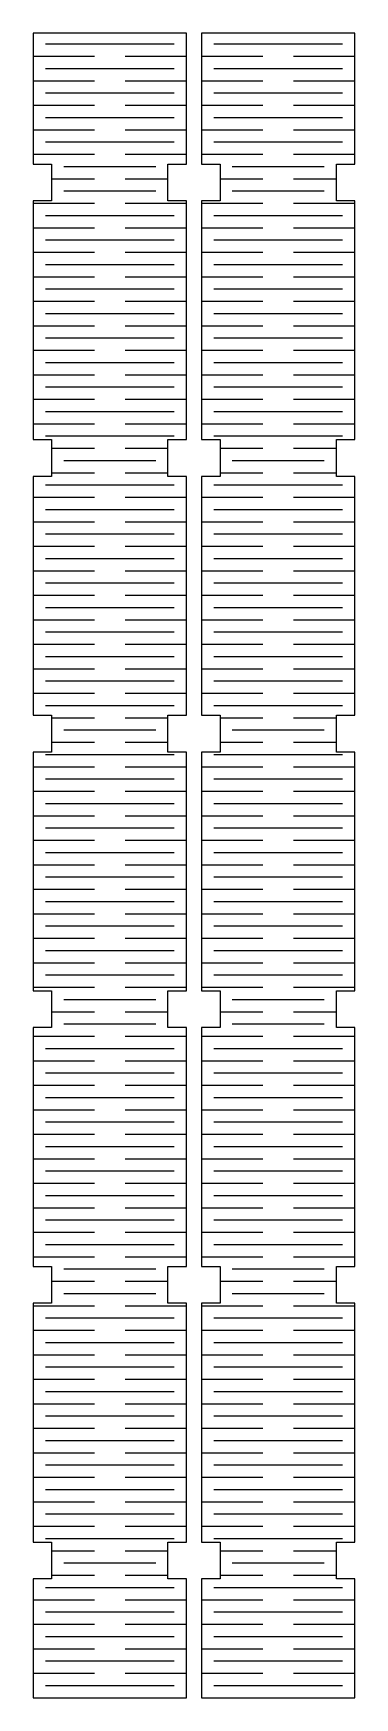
# Model space of a CAD drawing. Header units: millimetres. Extents: x 10 to 115, y 20 to 564.
import ezdxf

# ---------------------------------------------------------------- set-up
doc = ezdxf.new("R2010")
doc.units = ezdxf.units.MM
doc.layers.add('CUT_KERF_LINE', color=7, linetype='CONTINUOUS')
doc.layers.add('CUT_OUTER', color=7, linetype='CONTINUOUS')

msp = doc.modelspace()

# ---------------------------------------------------------------- linework, layer by layer
at = {"layer": 'CUT_KERF_LINE'}
for p, q in [((14, 560.2), (56, 560.2)), ((69, 560.2), (111, 560.2)), ((10, 556.2), (30, 556.2)), ((40, 556.2), (60, 556.2)), ((65, 556.2), (85, 556.2)), ((95, 556.2), (115, 556.2)), ((14, 552.2), (56, 552.2)), ((69, 552.2), (111, 552.2)), ((10, 548.2), (30, 548.2)), ((14, 544.2), (56, 544.2)), ((40, 548.2), (60, 548.2)), ((65, 548.2), (85, 548.2)), ((69, 544.2), (111, 544.2)), ((95, 548.2), (115, 548.2)), ((10, 540.2), (30, 540.2)), ((40, 540.2), (60, 540.2)), ((65, 540.2), (85, 540.2)), ((95, 540.2), (115, 540.2)), ((14, 536.2), (56, 536.2)), ((69, 536.2), (111, 536.2)), ((10, 532.2), (30, 532.2)), ((14, 528.2), (56, 528.2)), ((40, 532.2), (60, 532.2)), ((65, 532.2), (85, 532.2)), ((69, 528.2), (111, 528.2)), ((95, 532.2), (115, 532.2)), ((10, 524.2), (30, 524.2)), ((40, 524.2), (60, 524.2)), ((65, 524.2), (85, 524.2)), ((95, 524.2), (115, 524.2)), ((20, 520.2), (50, 520.2)), ((75, 520.2), (105, 520.2)), ((16, 516.2), (30, 516.2)), ((20, 512.2), (50, 512.2)), ((40, 516.2), (54, 516.2)), ((71, 516.2), (85, 516.2)), ((75, 512.2), (105, 512.2)), ((95, 516.2), (109, 516.2)), ((10, 508.2), (30, 508.2)), ((40, 508.2), (60, 508.2)), ((65, 508.2), (85, 508.2)), ((95, 508.2), (115, 508.2)), ((10, 500.2), (30, 500.2)), ((14, 504.2), (56, 504.2)), ((40, 500.2), (60, 500.2)), ((65, 500.2), (85, 500.2)), ((69, 504.2), (111, 504.2)), ((95, 500.2), (115, 500.2)), ((14, 496.2), (56, 496.2)), ((69, 496.2), (111, 496.2)), ((10, 492.2), (30, 492.2)), ((40, 492.2), (60, 492.2)), ((65, 492.2), (85, 492.2)), ((95, 492.2), (115, 492.2)), ((10, 484.2), (30, 484.2)), ((14, 488.2), (56, 488.2)), ((40, 484.2), (60, 484.2)), ((65, 484.2), (85, 484.2)), ((69, 488.2), (111, 488.2)), ((95, 484.2), (115, 484.2)), ((14, 480.2), (56, 480.2)), ((69, 480.2), (111, 480.2)), ((10, 476.2), (30, 476.2)), ((40, 476.2), (60, 476.2)), ((65, 476.2), (85, 476.2)), ((95, 476.2), (115, 476.2)), ((10, 468.2), (30, 468.2)), ((14, 472.2), (56, 472.2)), ((40, 468.2), (60, 468.2)), ((65, 468.2), (85, 468.2)), ((69, 472.2), (111, 472.2)), ((95, 468.2), (115, 468.2)), ((14, 464.2), (56, 464.2)), ((69, 464.2), (111, 464.2)), ((10, 460.2), (30, 460.2)), ((40, 460.2), (60, 460.2)), ((65, 460.2), (85, 460.2)), ((95, 460.2), (115, 460.2)), ((10, 452.2), (30, 452.2)), ((14, 456.2), (56, 456.2)), ((40, 452.2), (60, 452.2)), ((65, 452.2), (85, 452.2)), ((69, 456.2), (111, 456.2)), ((95, 452.2), (115, 452.2)), ((14, 448.2), (56, 448.2)), ((69, 448.2), (111, 448.2)), ((10, 444.2), (30, 444.2)), ((40, 444.2), (60, 444.2)), ((65, 444.2), (85, 444.2)), ((95, 444.2), (115, 444.2)), ((10, 436.2), (30, 436.2)), ((14, 440.2), (56, 440.2)), ((40, 436.2), (60, 436.2)), ((65, 436.2), (85, 436.2)), ((69, 440.2), (111, 440.2)), ((95, 436.2), (115, 436.2)), ((14, 432.2), (56, 432.2)), ((69, 432.2), (111, 432.2)), ((16, 428.2), (30, 428.2)), ((20, 424.2), (50, 424.2)), ((40, 428.2), (54, 428.2)), ((71, 428.2), (85, 428.2)), ((75, 424.2), (105, 424.2)), ((95, 428.2), (109, 428.2)), ((16, 420.2), (30, 420.2)), ((40, 420.2), (54, 420.2)), ((71, 420.2), (85, 420.2)), ((95, 420.2), (109, 420.2)), ((14, 416.2), (56, 416.2)), ((69, 416.2), (111, 416.2)), ((10, 412.2), (30, 412.2)), ((14, 408.2), (56, 408.2)), ((40, 412.2), (60, 412.2)), ((65, 412.2), (85, 412.2)), ((69, 408.2), (111, 408.2)), ((95, 412.2), (115, 412.2)), ((10, 404.2), (30, 404.2)), ((40, 404.2), (60, 404.2)), ((65, 404.2), (85, 404.2)), ((95, 404.2), (115, 404.2)), ((14, 400.2), (56, 400.2)), ((69, 400.2), (111, 400.2)), ((10, 396.2), (30, 396.2)), ((14, 392.2), (56, 392.2)), ((40, 396.2), (60, 396.2)), ((65, 396.2), (85, 396.2)), ((69, 392.2), (111, 392.2)), ((95, 396.2), (115, 396.2)), ((10, 388.2), (30, 388.2)), ((40, 388.2), (60, 388.2)), ((65, 388.2), (85, 388.2)), ((95, 388.2), (115, 388.2)), ((14, 384.2), (56, 384.2)), ((69, 384.2), (111, 384.2)), ((10, 380.2), (30, 380.2)), ((14, 376.2), (56, 376.2)), ((40, 380.2), (60, 380.2)), ((65, 380.2), (85, 380.2)), ((69, 376.2), (111, 376.2)), ((95, 380.2), (115, 380.2)), ((10, 372.2), (30, 372.2)), ((40, 372.2), (60, 372.2)), ((65, 372.2), (85, 372.2)), ((95, 372.2), (115, 372.2)), ((10, 364.2), (30, 364.2)), ((14, 368.2), (56, 368.2)), ((40, 364.2), (60, 364.2)), ((65, 364.2), (85, 364.2)), ((69, 368.2), (111, 368.2)), ((95, 364.2), (115, 364.2)), ((14, 360.2), (56, 360.2)), ((69, 360.2), (111, 360.2)), ((10, 356.2), (30, 356.2)), ((40, 356.2), (60, 356.2)), ((65, 356.2), (85, 356.2)), ((95, 356.2), (115, 356.2)), ((10, 348.2), (30, 348.2)), ((14, 352.2), (56, 352.2)), ((40, 348.2), (60, 348.2)), ((65, 348.2), (85, 348.2)), ((69, 352.2), (111, 352.2)), ((95, 348.2), (115, 348.2)), ((14, 344.2), (56, 344.2)), ((69, 344.2), (111, 344.2)), ((16, 340.2), (30, 340.2)), ((40, 340.2), (54, 340.2)), ((71, 340.2), (85, 340.2)), ((95, 340.2), (109, 340.2)), ((16, 332.2), (30, 332.2)), ((20, 336.2), (50, 336.2)), ((40, 332.2), (54, 332.2)), ((71, 332.2), (85, 332.2)), ((75, 336.2), (105, 336.2)), ((95, 332.2), (109, 332.2)), ((14, 328.2), (56, 328.2)), ((69, 328.2), (111, 328.2)), ((10, 324.2), (30, 324.2)), ((40, 324.2), (60, 324.2)), ((65, 324.2), (85, 324.2)), ((95, 324.2), (115, 324.2)), ((10, 316.2), (30, 316.2)), ((14, 320.2), (56, 320.2)), ((40, 316.2), (60, 316.2)), ((65, 316.2), (85, 316.2)), ((69, 320.2), (111, 320.2)), ((95, 316.2), (115, 316.2)), ((14, 312.2), (56, 312.2)), ((69, 312.2), (111, 312.2)), ((10, 308.2), (30, 308.2)), ((40, 308.2), (60, 308.2)), ((65, 308.2), (85, 308.2)), ((95, 308.2), (115, 308.2)), ((10, 300.2), (30, 300.2)), ((14, 304.2), (56, 304.2)), ((40, 300.2), (60, 300.2)), ((65, 300.2), (85, 300.2)), ((69, 304.2), (111, 304.2)), ((95, 300.2), (115, 300.2)), ((14, 296.2), (56, 296.2)), ((69, 296.2), (111, 296.2)), ((10, 292.2), (30, 292.2)), ((14, 288.2), (56, 288.2)), ((40, 292.2), (60, 292.2)), ((65, 292.2), (85, 292.2)), ((69, 288.2), (111, 288.2)), ((95, 292.2), (115, 292.2)), ((10, 284.2), (30, 284.2)), ((40, 284.2), (60, 284.2)), ((65, 284.2), (85, 284.2)), ((95, 284.2), (115, 284.2)), ((14, 280.2), (56, 280.2)), ((69, 280.2), (111, 280.2)), ((10, 276.2), (30, 276.2)), ((14, 272.2), (56, 272.2)), ((40, 276.2), (60, 276.2)), ((65, 276.2), (85, 276.2)), ((69, 272.2), (111, 272.2)), ((95, 276.2), (115, 276.2)), ((10, 268.2), (30, 268.2)), ((40, 268.2), (60, 268.2)), ((65, 268.2), (85, 268.2)), ((95, 268.2), (115, 268.2)), ((14, 264.2), (56, 264.2)), ((69, 264.2), (111, 264.2)), ((10, 260.2), (30, 260.2)), ((14, 256.2), (56, 256.2)), ((40, 260.2), (60, 260.2)), ((65, 260.2), (85, 260.2)), ((69, 256.2), (111, 256.2)), ((95, 260.2), (115, 260.2)), ((10, 252.2), (30, 252.2)), ((40, 252.2), (60, 252.2)), ((65, 252.2), (85, 252.2)), ((95, 252.2), (115, 252.2)), ((20, 248.2), (50, 248.2)), ((75, 248.2), (105, 248.2)), ((16, 244.2), (30, 244.2)), ((20, 240.2), (50, 240.2)), ((40, 244.2), (54, 244.2)), ((71, 244.2), (85, 244.2)), ((75, 240.2), (105, 240.2)), ((95, 244.2), (109, 244.2)), ((10, 236.2), (30, 236.2)), ((40, 236.2), (60, 236.2)), ((65, 236.2), (85, 236.2)), ((95, 236.2), (115, 236.2)), ((14, 232.2), (56, 232.2)), ((69, 232.2), (111, 232.2)), ((10, 228.2), (30, 228.2)), ((14, 224.2), (56, 224.2)), ((40, 228.2), (60, 228.2)), ((65, 228.2), (85, 228.2)), ((69, 224.2), (111, 224.2)), ((95, 228.2), (115, 228.2)), ((10, 220.2), (30, 220.2)), ((40, 220.2), (60, 220.2)), ((65, 220.2), (85, 220.2)), ((95, 220.2), (115, 220.2)), ((10, 212.2), (30, 212.2)), ((14, 216.2), (56, 216.2)), ((40, 212.2), (60, 212.2)), ((65, 212.2), (85, 212.2)), ((69, 216.2), (111, 216.2)), ((95, 212.2), (115, 212.2)), ((14, 208.2), (56, 208.2)), ((69, 208.2), (111, 208.2)), ((10, 204.2), (30, 204.2)), ((40, 204.2), (60, 204.2)), ((65, 204.2), (85, 204.2)), ((95, 204.2), (115, 204.2)), ((10, 196.2), (30, 196.2)), ((14, 200.2), (56, 200.2)), ((40, 196.2), (60, 196.2)), ((65, 196.2), (85, 196.2)), ((69, 200.2), (111, 200.2)), ((95, 196.2), (115, 196.2)), ((14, 192.2), (56, 192.2)), ((69, 192.2), (111, 192.2)), ((10, 188.2), (30, 188.2)), ((40, 188.2), (60, 188.2)), ((65, 188.2), (85, 188.2)), ((95, 188.2), (115, 188.2)), ((10, 180.2), (30, 180.2)), ((14, 184.2), (56, 184.2)), ((40, 180.2), (60, 180.2)), ((65, 180.2), (85, 180.2)), ((69, 184.2), (111, 184.2)), ((95, 180.2), (115, 180.2)), ((14, 176.2), (56, 176.2)), ((69, 176.2), (111, 176.2)), ((10, 172.2), (30, 172.2)), ((40, 172.2), (60, 172.2)), ((65, 172.2), (85, 172.2)), ((95, 172.2), (115, 172.2)), ((10, 164.2), (30, 164.2)), ((14, 168.2), (56, 168.2)), ((40, 164.2), (60, 164.2)), ((65, 164.2), (85, 164.2)), ((69, 168.2), (111, 168.2)), ((95, 164.2), (115, 164.2)), ((20, 160.2), (50, 160.2)), ((75, 160.2), (105, 160.2)), ((16, 156.2), (30, 156.2)), ((20, 152.2), (50, 152.2)), ((40, 156.2), (54, 156.2)), ((71, 156.2), (85, 156.2)), ((75, 152.2), (105, 152.2)), ((95, 156.2), (109, 156.2)), ((10, 148.2), (30, 148.2)), ((40, 148.2), (60, 148.2)), ((65, 148.2), (85, 148.2)), ((95, 148.2), (115, 148.2)), ((14, 144.2), (56, 144.2)), ((69, 144.2), (111, 144.2)), ((10, 140.2), (30, 140.2)), ((14, 136.2), (56, 136.2)), ((40, 140.2), (60, 140.2)), ((65, 140.2), (85, 140.2)), ((69, 136.2), (111, 136.2)), ((95, 140.2), (115, 140.2)), ((10, 132.2), (30, 132.2)), ((40, 132.2), (60, 132.2)), ((65, 132.2), (85, 132.2)), ((95, 132.2), (115, 132.2)), ((14, 128.2), (56, 128.2)), ((69, 128.2), (111, 128.2)), ((10, 124.2), (30, 124.2)), ((14, 120.2), (56, 120.2)), ((40, 124.2), (60, 124.2)), ((65, 124.2), (85, 124.2)), ((69, 120.2), (111, 120.2)), ((95, 124.2), (115, 124.2)), ((10, 116.2), (30, 116.2)), ((40, 116.2), (60, 116.2)), ((65, 116.2), (85, 116.2)), ((95, 116.2), (115, 116.2)), ((14, 112.2), (56, 112.2)), ((69, 112.2), (111, 112.2)), ((10, 108.2), (30, 108.2)), ((14, 104.2), (56, 104.2)), ((40, 108.2), (60, 108.2)), ((65, 108.2), (85, 108.2)), ((69, 104.2), (111, 104.2)), ((95, 108.2), (115, 108.2)), ((10, 100.2), (30, 100.2)), ((40, 100.2), (60, 100.2)), ((65, 100.2), (85, 100.2)), ((95, 100.2), (115, 100.2)), ((14, 96.2), (56, 96.2)), ((69, 96.2), (111, 96.2)), ((10, 92.2), (30, 92.2)), ((14, 88.2), (56, 88.2)), ((40, 92.2), (60, 92.2)), ((65, 92.2), (85, 92.2)), ((69, 88.2), (111, 88.2)), ((95, 92.2), (115, 92.2)), ((10, 84.2), (30, 84.2)), ((40, 84.2), (60, 84.2)), ((65, 84.2), (85, 84.2)), ((95, 84.2), (115, 84.2)), ((10, 76.2), (30, 76.2)), ((14, 80.2), (56, 80.2)), ((40, 76.2), (60, 76.2)), ((65, 76.2), (85, 76.2)), ((69, 80.2), (111, 80.2)), ((95, 76.2), (115, 76.2)), ((14, 72.2), (56, 72.2)), ((69, 72.2), (111, 72.2)), ((16, 68.2), (30, 68.2)), ((40, 68.2), (54, 68.2)), ((71, 68.2), (85, 68.2)), ((95, 68.2), (109, 68.2)), ((16, 60.2), (30, 60.2)), ((20, 64.2), (50, 64.2)), ((40, 60.2), (54, 60.2)), ((71, 60.2), (85, 60.2)), ((75, 64.2), (105, 64.2)), ((95, 60.2), (109, 60.2)), ((14, 56.2), (56, 56.2)), ((69, 56.2), (111, 56.2)), ((10, 52.2), (30, 52.2)), ((40, 52.2), (60, 52.2)), ((65, 52.2), (85, 52.2)), ((95, 52.2), (115, 52.2)), ((10, 44.2), (30, 44.2)), ((14, 48.2), (56, 48.2)), ((40, 44.2), (60, 44.2)), ((65, 44.2), (85, 44.2)), ((69, 48.2), (111, 48.2)), ((95, 44.2), (115, 44.2)), ((14, 40.2), (56, 40.2)), ((69, 40.2), (111, 40.2)), ((10, 36.2), (30, 36.2)), ((40, 36.2), (60, 36.2)), ((65, 36.2), (85, 36.2)), ((95, 36.2), (115, 36.2)), ((10, 28.2), (30, 28.2)), ((14, 32.2), (56, 32.2)), ((40, 28.2), (60, 28.2)), ((65, 28.2), (85, 28.2)), ((69, 32.2), (111, 32.2)), ((95, 28.2), (115, 28.2)), ((14, 24.2), (56, 24.2)), ((69, 24.2), (111, 24.2))]:
    msp.add_line(p, q, dxfattribs=at)
at = {"layer": 'CUT_OUTER'}
for points in [[(10, 20.2), (60, 20.2), (60, 59), (54, 59), (54, 71), (60, 71), (60, 149), (54, 149), (54, 161), (60, 161), (60, 239), (54, 239), (54, 251), (60, 251), (60, 329), (54, 329), (54, 341), (60, 341), (60, 419), (54, 419), (54, 431), (60, 431), (60, 509), (54, 509), (54, 521), (60, 521), (60, 563.7), (10, 563.7), (10, 521), (16, 521), (16, 509), (10, 509), (10, 431), (16, 431), (16, 419), (10, 419), (10, 341), (16, 341), (16, 329), (10, 329), (10, 251), (16, 251), (16, 239), (10, 239), (10, 161), (16, 161), (16, 149), (10, 149), (10, 71), (16, 71), (16, 59), (10, 59)], [(65, 20.2), (115, 20.2), (115, 59), (109, 59), (109, 71), (115, 71), (115, 149), (109, 149), (109, 161), (115, 161), (115, 239), (109, 239), (109, 251), (115, 251), (115, 329), (109, 329), (109, 341), (115, 341), (115, 419), (109, 419), (109, 431), (115, 431), (115, 509), (109, 509), (109, 521), (115, 521), (115, 563.7), (65, 563.7), (65, 521), (71, 521), (71, 509), (65, 509), (65, 431), (71, 431), (71, 419), (65, 419), (65, 341), (71, 341), (71, 329), (65, 329), (65, 251), (71, 251), (71, 239), (65, 239), (65, 161), (71, 161), (71, 149), (65, 149), (65, 71), (71, 71), (71, 59), (65, 59)]]:
    msp.add_lwpolyline(points, close=True, dxfattribs=at)

doc.saveas('drawing.dxf')
